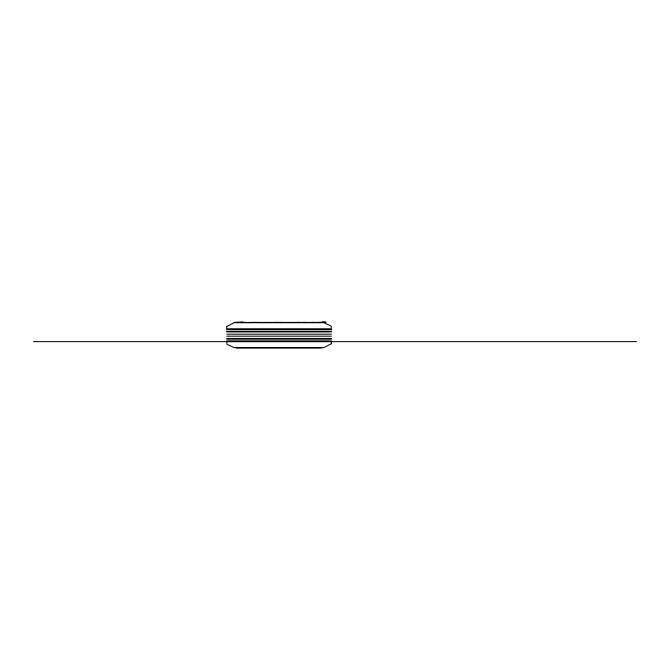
<?xml version="1.0" encoding="UTF-8"?>
<svg xmlns="http://www.w3.org/2000/svg" width="670" height="670" viewBox="0 0 670 670"><rect width="100%" height="100%" fill="white"/><g stroke="black" fill="none" stroke-linecap="round" stroke-linejoin="round"><path stroke-width="1" d="M242.959 322.027L233.997 322.421L321.692 322.387M325.913 322.027L322.27 322.027L325.913 322.421M226.703 329.498L331.365 329.498M226.703 331.206L331.365 331.206M226.703 331.91L331.365 331.91M226.703 334.188L331.365 334.188M226.703 336.181L331.365 336.181M226.703 338.451L331.365 338.451M226.703 339.162L331.365 339.162M226.703 340.871L331.365 340.871M33.5 341.633L636.5 341.633M236.368 347.973L321.692 347.973M321.525 322.421L317.831 322.421M315.779 322.421L311.651 322.421M306.542 322.421L303.627 322.421M300.411 322.421L296.877 322.421M282.103 322.421L274.382 322.421M258.654 322.421L251.242 322.421M226.72 326.466L226.703 328.786L331.365 328.786L331.055 326.039L323.886 322.731L234.182 322.731L226.72 326.466M331.365 343.71L323.886 347.638L234.182 347.638L227.004 344.33L226.703 341.583L331.365 341.583L331.365 343.71"/></g></svg>
